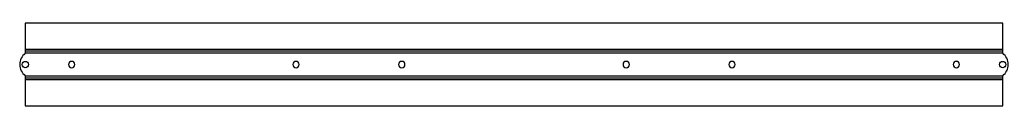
# Model space of a CAD drawing. Header units: millimetres. Extents: x -3 to 530, y 0 to 45.
import ezdxf

# ---------------------------------------------------------------- set-up
doc = ezdxf.new("R2010")
doc.units = ezdxf.units.MM

msp = doc.modelspace()

# ---------------------------------------------------------------- linework, layer by layer
at = {"layer": 'BEND'}
for p, q in [((527, 29.39), (0, 29.39)), ((0, 15.13), (527, 15.13))]:
    msp.add_line(p, q, dxfattribs=at)
at = {"layer": 'BEND_EXTENT'}
for p, q in [((0, 30.52), (527, 30.52)), ((527, 28.26), (0, 28.26)), ((0, 16.26), (527, 16.26)), ((527, 14), (0, 14))]:
    msp.add_line(p, q, dxfattribs=at)
at = {"layer": 'INTERIOR_PROFILES'}
for centre in [(0, 22.26), (527, 22.26)]:
    msp.add_circle(centre, 1.7, dxfattribs=at)
at = {"layer": 'INTERIOR_PROFILES', "extrusion": (0, 0, -1)}
for centre in [(-25, 22.26), (-146, 22.26), (-203, 22.26), (-324, 22.26), (-381, 22.26), (-502, 22.26)]:
    msp.add_circle(centre, 1.7, dxfattribs=at)
at = {"layer": 'OUTER_PROFILES'}
msp.add_lwpolyline([(0, 0), (527, 0), (527, 16.26, 0.5), (527, 28.26), (527, 44.52), (0, 44.52), (0, 28.26, 0.5), (0, 16.26)], format="xyb", close=True, dxfattribs=at)

doc.saveas('drawing.dxf')
